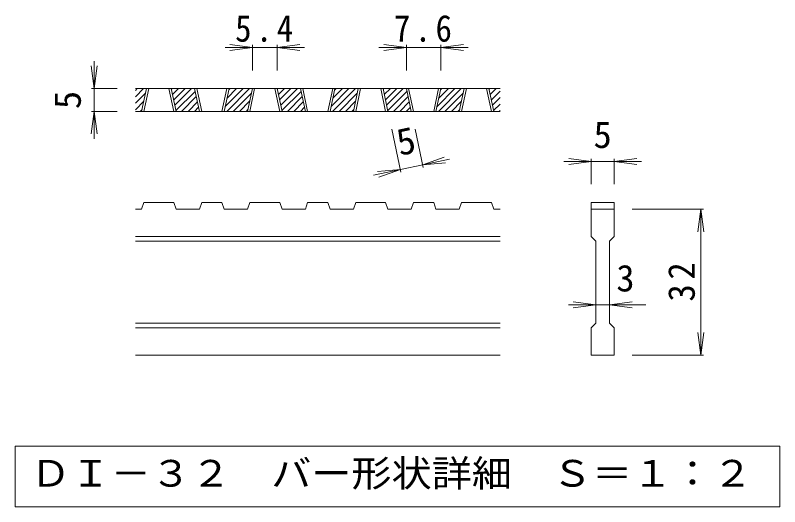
# Model space of a CAD drawing. Units: millimetres at full size; details may follow other scales. Extents: x -437 to 531, y -388 to 353.
# Drawn here: x -44.7 to 122.9, y 194.2 to 302.1 of the extents above; entities that cross this region are included whole.
import ezdxf
from ezdxf.enums import TextEntityAlignment as Align

# ---------------------------------------------------------------- set-up
doc = ezdxf.new("R2010")
doc.units = ezdxf.units.MM
doc.header["$LTSCALE"] = 2
doc.layers.add('D-0', color=3, linetype='Continuous', lineweight=9)
doc.layers.add('D-4', color=7, linetype='Continuous', lineweight=9)
doc.styles.add('ＭＳ ゴシック', font='')
doc.styles.get('ＭＳ ゴシック').set_extended_font_data('MS Gothic')

msp = doc.modelspace()

# ---------------------------------------------------------------- linework, layer by layer
at = {"layer": 'D-0'}
for p, q in [((-18.415, 284.214), (-16.602, 286.028)), ((-18.415, 285.628), (-18.016, 286.028)), ((61.585, 286.028), (-18.415, 286.028)), ((-18.415, 282.8), (-16.183, 285.032)), ((-17.04, 281.027), (-15.97, 286.028)), ((-16.54, 281.027), (-15.47, 286.028)), ((-11.04, 286.028), (-9.97, 281.027)), ((-10.54, 286.028), (-9.47, 281.027)), ((-10.505, 285.868), (-10.346, 286.028)), ((-10.256, 284.703), (-8.932, 286.028)), ((-10.007, 283.538), (-7.517, 286.028)), ((-9.758, 282.373), (-6.103, 286.028)), ((-9.508, 281.208), (-5.296, 285.42)), ((-4.356, 281.027), (-5.426, 286.028)), ((-3.856, 281.027), (-4.926, 286.028)), ((1.644, 286.028), (0.574, 281.027)), ((2.144, 286.028), (1.074, 281.027)), ((1.309, 282.126), (5.211, 286.028)), ((1.625, 281.027), (6.625, 286.028)), ((1.694, 283.925), (3.796, 286.028)), ((2.079, 285.724), (2.382, 286.028)), ((3.039, 281.027), (7.044, 285.032)), ((6.187, 281.027), (7.257, 286.028)), ((6.687, 281.027), (7.757, 286.028)), ((12.187, 286.028), (13.257, 281.027)), ((12.687, 286.028), (13.757, 281.027)), ((12.721, 285.868), (12.881, 286.028)), ((12.97, 284.703), (14.295, 286.028)), ((13.22, 283.538), (15.709, 286.028)), ((13.469, 282.373), (17.123, 286.028)), ((13.718, 281.208), (17.93, 285.42)), ((18.87, 281.027), (17.8, 286.028)), ((19.37, 281.027), (18.3, 286.028)), ((24.87, 286.028), (23.8, 281.027)), ((25.37, 286.028), (24.3, 281.027)), ((24.535, 282.126), (28.437, 286.028)), ((24.851, 281.027), (29.851, 286.028)), ((24.92, 283.925), (27.023, 286.028)), ((25.305, 285.724), (25.609, 286.028)), ((26.265, 281.027), (30.27, 285.032)), ((29.413, 281.027), (30.483, 286.028)), ((29.913, 281.027), (30.983, 286.028)), ((35.413, 286.028), (36.483, 281.027)), ((35.913, 286.028), (36.983, 281.027)), ((35.947, 285.868), (36.107, 286.028)), ((36.197, 284.703), (37.521, 286.028)), ((36.446, 283.538), (38.935, 286.028)), ((36.695, 282.373), (40.35, 286.028)), ((36.945, 281.208), (41.156, 285.42)), ((42.096, 281.027), (41.026, 286.028)), ((42.596, 281.027), (41.526, 286.028)), ((48.096, 286.028), (47.026, 281.027)), ((48.596, 286.028), (47.526, 281.027)), ((47.761, 282.126), (51.663, 286.028)), ((48.078, 281.027), (53.078, 286.028)), ((48.146, 283.925), (50.249, 286.028)), ((48.532, 285.724), (48.835, 286.028)), ((49.492, 281.027), (53.497, 285.032)), ((52.64, 281.027), (53.71, 286.028)), ((53.14, 281.027), (54.21, 286.028)), ((58.64, 286.028), (59.71, 281.027)), ((59.14, 286.028), (60.21, 281.027)), ((59.174, 285.868), (59.333, 286.028)), ((59.423, 284.703), (60.748, 286.028)), ((59.672, 283.538), (61.585, 285.451)), ((-8.275, 281.027), (-5.047, 284.255)), ((14.952, 281.027), (18.179, 284.255)), ((38.178, 281.027), (41.406, 284.255)), ((59.922, 282.373), (61.585, 284.037)), ((-18.415, 281.386), (-16.568, 283.233)), ((-6.861, 281.027), (-4.798, 283.09)), ((-5.446, 281.027), (-4.549, 281.925)), ((4.453, 281.027), (6.659, 283.233)), ((16.366, 281.027), (18.429, 283.09)), ((17.78, 281.027), (18.678, 281.925)), ((27.68, 281.027), (29.885, 283.233)), ((39.592, 281.027), (41.655, 283.09)), ((41.006, 281.027), (41.904, 281.925)), ((50.906, 281.027), (53.112, 283.233)), ((60.171, 281.208), (61.585, 282.622)), ((61.585, 281.027), (-18.415, 281.027)), ((-17.359, 281.027), (-16.953, 281.434)), ((5.867, 281.027), (6.274, 281.434)), ((29.094, 281.027), (29.5, 281.434)), ((52.32, 281.027), (52.727, 281.434)), ((61.404, 281.027), (61.585, 281.208)), ((-17.04, 259.528), (-16.54, 261.027)), ((-9.97, 261.027), (-16.54, 261.027)), ((-9.97, 261.027), (-9.47, 259.528)), ((-4.356, 259.528), (-3.856, 261.027)), ((0.574, 261.027), (-3.856, 261.027)), ((0.574, 261.027), (1.074, 259.528)), ((6.187, 259.528), (6.687, 261.027)), ((13.257, 261.027), (6.687, 261.027)), ((13.757, 259.528), (13.257, 261.027)), ((18.87, 259.528), (19.37, 261.027)), ((23.8, 261.027), (19.37, 261.027)), ((23.8, 261.027), (24.3, 259.528)), ((29.413, 259.528), (29.913, 261.027)), ((29.913, 261.027), (36.483, 261.027)), ((36.983, 259.528), (36.483, 261.027)), ((42.096, 259.528), (42.596, 261.027)), ((47.026, 261.027), (42.596, 261.027)), ((47.026, 261.027), (47.526, 259.528)), ((52.64, 259.528), (53.14, 261.027)), ((53.14, 261.027), (59.71, 261.027)), ((60.21, 259.528), (59.71, 261.027)), ((81.585, 261.027), (86.585, 261.027)), ((81.585, 261.027), (81.585, 259.528)), ((86.585, 261.027), (86.585, 259.528)), ((-17.04, 259.528), (-18.415, 259.528)), ((-4.356, 259.528), (-9.47, 259.528)), ((6.187, 259.528), (1.074, 259.528)), ((18.87, 259.528), (13.757, 259.528)), ((29.413, 259.528), (24.3, 259.528)), ((42.096, 259.528), (36.983, 259.528)), ((52.64, 259.528), (47.526, 259.528)), ((61.585, 259.528), (60.21, 259.528)), ((81.585, 259.528), (86.585, 259.528)), ((81.585, 253.528), (81.585, 259.528)), ((86.585, 259.528), (86.585, 253.528)), ((61.585, 253.528), (-18.415, 253.528)), ((81.585, 253.528), (82.585, 252.528)), ((85.585, 252.528), (86.585, 253.528)), ((61.585, 252.528), (-18.415, 252.528)), ((85.585, 252.528), (85.585, 234.528)), ((61.585, 234.527), (-18.415, 234.527)), ((61.585, 233.528), (-18.415, 233.528)), ((85.585, 234.528), (86.585, 233.528)), ((86.585, 233.528), (86.585, 227.528)), ((61.585, 227.528), (-18.415, 227.528)), ((86.585, 227.528), (81.585, 227.528))]:
    msp.add_line(p, q, dxfattribs=at)
msp.add_lwpolyline([(81.585, 227.528), (81.585, 233.528), (82.585, 234.528), (82.585, 252.528)], dxfattribs=at)
at = {"layer": 'D-0', "color": 7}
msp.add_lwpolyline([(-44.746, 207.528), (-44.746, 194.237), (122.916, 194.237), (122.916, 207.528)], close=True, dxfattribs=at)
at = {"layer": 'D-4'}
for p, q in [((7.257, 295.028), (2.3, 295.68)), ((7.257, 295.628), (7.257, 290.028)), ((12.687, 295.028), (17.644, 295.68)), ((12.687, 295.628), (12.687, 290.028)), ((41.026, 295.028), (36.069, 295.68)), ((41.026, 295.628), (41.026, 290.028)), ((48.596, 295.028), (53.554, 295.68)), ((48.596, 295.628), (48.596, 290.028)), ((7.257, 295.028), (1.257, 295.028)), ((7.257, 295.028), (2.3, 294.375)), ((12.687, 295.028), (7.257, 295.028)), ((12.687, 295.028), (17.644, 294.375)), ((12.687, 295.028), (18.687, 295.028)), ((41.026, 295.028), (35.026, 295.028)), ((41.026, 295.028), (36.069, 294.375)), ((48.596, 295.028), (41.026, 295.028)), ((48.596, 295.028), (53.554, 294.375)), ((48.596, 295.028), (54.596, 295.028)), ((-27.415, 286.028), (-27.415, 292.028)), ((-27.415, 286.028), (-28.068, 290.985)), ((-27.415, 286.028), (-26.762, 290.985)), ((-28.015, 286.028), (-22.415, 286.028)), ((-27.415, 286.028), (-27.415, 281.027)), ((-27.415, 281.027), (-28.068, 276.07)), ((-28.015, 281.027), (-22.415, 281.027)), ((-27.415, 281.027), (-26.762, 276.07)), ((-27.415, 281.027), (-27.415, 275.027)), ((39.844, 267.66), (37.82, 277.116)), ((44.733, 268.706), (42.933, 277.116)), ((44.608, 269.293), (49.318, 270.969)), ((44.608, 269.293), (50.475, 270.549)), ((81.585, 270.027), (75.585, 270.027)), ((81.585, 270.027), (76.628, 270.68)), ((81.585, 270.027), (76.628, 269.375)), ((81.585, 270.627), (81.585, 265.027)), ((86.585, 270.027), (81.585, 270.027)), ((86.585, 270.027), (91.542, 270.68)), ((86.585, 270.627), (86.585, 265.027)), ((86.585, 270.027), (91.542, 269.375)), ((86.585, 270.027), (92.585, 270.027)), ((44.608, 269.293), (39.718, 268.247)), ((44.608, 269.293), (49.592, 269.692)), ((39.718, 268.247), (33.851, 266.991)), ((39.718, 268.247), (34.734, 267.848)), ((39.718, 268.247), (35.007, 266.571)), ((106.185, 259.528), (90.585, 259.528)), ((105.585, 259.528), (104.932, 254.57)), ((105.585, 259.528), (106.238, 254.57)), ((105.585, 227.528), (105.585, 259.528)), ((82.585, 238.528), (76.585, 238.528)), ((82.585, 238.528), (77.628, 239.18)), ((82.585, 238.528), (77.628, 237.875)), ((85.585, 238.528), (82.585, 238.528)), ((85.585, 238.528), (90.542, 239.18)), ((85.585, 238.528), (90.542, 237.875)), ((85.585, 238.528), (93.585, 238.528)), ((105.585, 227.528), (104.932, 232.485)), ((105.585, 227.528), (106.238, 232.485)), ((106.185, 227.528), (90.585, 227.528))]:
    msp.add_line(p, q, dxfattribs=at)

# ---------------------------------------------------------------- texts
at = {"layer": 'D-0', "color": 2, "style": 'ＭＳ ゴシック', "width": 1.1}
msp.add_text('ＤＩ－３２\u3000バー形状詳細\u3000Ｓ＝１：２', height=5.865, dxfattribs=at).set_placement((-41.415, 196.882), align=Align.BOTTOM_LEFT)
at = {"layer": 'D-4', "color": 2, "style": 'ＭＳ ゴシック'}
for rotation, p in [(90, (-28.615, 281.528)), (12.079, (39.956, 269.525))]:
    msp.add_text('5', height=5.865, rotation=rotation, dxfattribs=at).set_placement(p, align=Align.BOTTOM_LEFT)
for s, p in [('5', (82.085, 271.227)), ('3', (87.085, 239.728))]:
    msp.add_text(s, height=5.865, dxfattribs=at).set_placement(p, align=Align.BOTTOM_LEFT)
at = {"layer": 'D-4', "color": 2, "char_height": 5.865, "attachment_point": 7, "style": 'ＭＳ ゴシック'}
for s, insert in [('\\T1.27;\\W0.9;5.4', (3.472, 296.228)), ('\\T1.27;\\W0.9;7.6', (38.311, 296.228))]:
    msp.add_mtext(s, dxfattribs=dict(at, insert=insert))
at = {"layer": 'D-4', "color": 2, "insert": (104.385, 239.278), "char_height": 5.865, "attachment_point": 7, "rotation": 90, "style": 'ＭＳ ゴシック'}
msp.add_mtext('\\T1.27;\\W0.95;32', dxfattribs=at)

doc.saveas('drawing.dxf')
